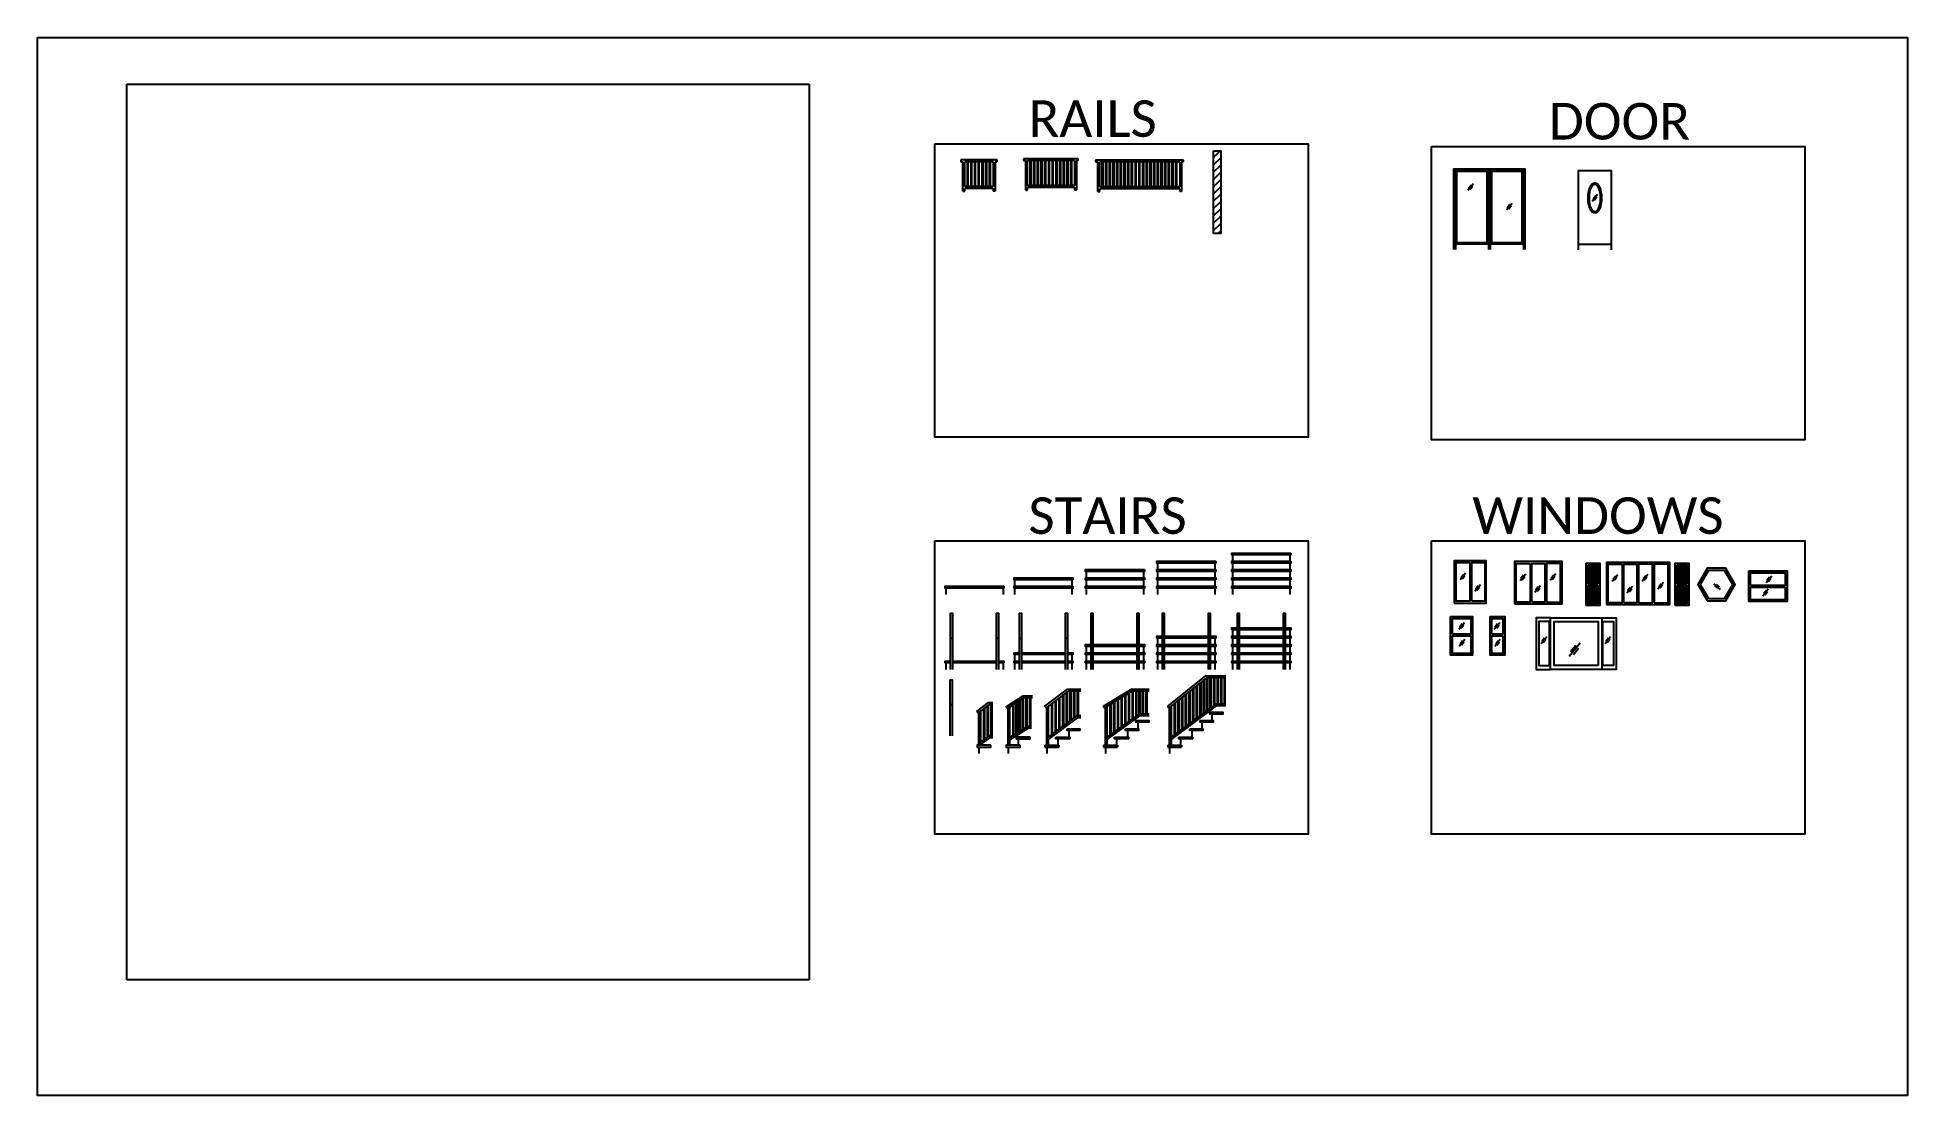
# Model space of a CAD drawing. Header units: feet. Extents: x 1034 to 3067, y 1467 to 2617.
import ezdxf

# ---------------------------------------------------------------- set-up
doc = ezdxf.new("R2010")
doc.units = ezdxf.units.FT
doc.header["$MEASUREMENT"] = 0
doc.styles.get("Standard").update_dxf_attribs({"font": 'calibri.ttf'})
picture_1 = doc.add_image_def('image1.jpg', size_in_pixel=(525, 400))
pattern_1 = [(180, (607726.2885, -410012.6708), (-2e-16, -1), [])]
pattern_2 = [(180, (607629.4871, -410012.6708), (-2e-16, -1), [])]

msp = doc.modelspace()

# ---------------------------------------------------------------- hatches: boundary and pattern name
h = msp.add_hatch()
h.set_pattern_fill('ANSI31', color=9, scale=45)
h.set_pattern_definition([(45, (2202.886, -10964.197), (-3.9774756, 3.9774756), [])])
h.paths.add_polyline_path([(2321, 2493.5), (2313, 2493.5), (2313, 2403.5), (2321, 2403.5)])
h = msp.add_hatch()
h.set_pattern_fill('ANSI31', color=9, scale=8, angle=135)
h.set_pattern_definition(pattern_2)
h.paths.add_polyline_path([(2719.8, 2043.2), (2719.8, 2023.2), (2730.8, 2023.2), (2730.8, 2043.2)])
h = msp.add_hatch()
h.set_pattern_fill('ANSI31', color=9, scale=8, angle=135)
h.set_pattern_definition(pattern_1)
h.paths.add_polyline_path([(2816.6, 2043.2), (2816.6, 2023.2), (2827.6, 2023.2), (2827.6, 2043.2)])
h = msp.add_hatch()
h.set_pattern_fill('ANSI31', color=9, scale=8, angle=135)
h.set_pattern_definition(pattern_2)
h.paths.add_polyline_path([(2730.8, 2001.2), (2719.8, 2001.2), (2719.8, 2021.2), (2730.8, 2021.2)])
h = msp.add_hatch()
h.set_pattern_fill('ANSI31', color=9, scale=8, angle=135)
h.set_pattern_definition(pattern_1)
h.paths.add_polyline_path([(2827.6, 2001.2), (2816.6, 2001.2), (2816.6, 2021.2), (2827.6, 2021.2)])

# ---------------------------------------------------------------- linework, layer by layer
at = {"color": 3}
for p, q in [((2040.4, 2483.7), (2038.1, 2483.7)), ((2038.1, 2483.7), (2038.1, 2481.7)), ((2038.1, 2481.7), (2040.4, 2481.7)), ((2077.5, 2483.7), (2040.4, 2483.7)), ((2040.4, 2449.7), (2040.4, 2481.7)), ((2073.5, 2481.7), (2042.4, 2481.7)), ((2073.5, 2481.7), (2073.5, 2454.6)), ((2075.5, 2481.7), (2075.5, 2449.7)), ((2077.5, 2481.7), (2075.5, 2481.7)), ((2077.5, 2481.7), (2077.5, 2483.7)), ((2108.8, 2484.9), (2106.4, 2484.9)), ((2106.4, 2484.9), (2106.4, 2482.9)), ((2106.4, 2482.9), (2108.8, 2482.9)), ((2165.9, 2484.9), (2108.8, 2484.9)), ((2108.8, 2450.9), (2108.8, 2482.9)), ((2161.9, 2482.9), (2110.8, 2482.9)), ((2161.9, 2482.9), (2161.9, 2455.8)), ((2163.9, 2482.9), (2163.9, 2450.9)), ((2165.9, 2482.9), (2163.9, 2482.9)), ((2165.9, 2482.9), (2165.9, 2484.9)), ((2187.1, 2483.4), (2184.7, 2483.4)), ((2184.7, 2483.4), (2184.7, 2481.4)), ((2184.7, 2481.4), (2187.1, 2481.4)), ((2280.1, 2483.4), (2187.1, 2483.4)), ((2187.1, 2449.4), (2187.1, 2481.4)), ((2276.1, 2481.4), (2189.1, 2481.4)), ((2276.1, 2481.4), (2276.1, 2454.2)), ((2278.1, 2481.4), (2278.1, 2449.4)), ((2280.1, 2481.4), (2278.1, 2481.4)), ((2280.1, 2481.4), (2280.1, 2483.4)), ((2040.4, 2449.7), (2042.4, 2449.7)), ((2073.5, 2454.6), (2042.4, 2454.6)), ((2042.4, 2449.7), (2042.4, 2452.6)), ((2073.5, 2452.6), (2042.4, 2452.6)), ((2073.5, 2452.6), (2073.5, 2449.7)), ((2075.5, 2449.7), (2073.5, 2449.7)), ((2108.8, 2450.9), (2110.8, 2450.9)), ((2161.9, 2455.8), (2110.8, 2455.8)), ((2110.8, 2450.9), (2110.8, 2453.8)), ((2161.9, 2453.8), (2110.8, 2453.8)), ((2161.9, 2453.8), (2161.9, 2450.9)), ((2163.9, 2450.9), (2161.9, 2450.9)), ((2187.1, 2449.4), (2189.1, 2449.4)), ((2276.1, 2454.2), (2189.1, 2454.2)), ((2189.1, 2449.4), (2189.1, 2452.2)), ((2276.1, 2452.2), (2189.1, 2452.2)), ((2276.1, 2452.2), (2276.1, 2449.4)), ((2278.1, 2449.4), (2276.1, 2449.4))]:
    msp.add_line(p, q, dxfattribs=at)
at = {"color": 4}
for p, q in [((2042.4, 2454.6), (2042.4, 2481.7)), ((2044.9, 2481.7), (2044.9, 2454.6)), ((2045.9, 2481.7), (2045.9, 2454.6)), ((2048.9, 2481.7), (2048.9, 2454.6)), ((2049.9, 2481.7), (2049.9, 2454.6)), ((2052.9, 2481.7), (2052.9, 2454.6)), ((2053.9, 2481.7), (2053.9, 2454.6)), ((2056.9, 2481.7), (2056.9, 2454.6)), ((2057.9, 2481.7), (2057.9, 2454.6)), ((2061, 2481.7), (2061, 2454.6)), ((2062, 2481.7), (2062, 2454.6)), ((2065, 2481.7), (2065, 2454.6)), ((2066, 2481.7), (2066, 2454.6)), ((2069, 2481.7), (2069, 2454.6)), ((2070, 2481.7), (2070, 2454.6)), ((2110.8, 2455.8), (2110.8, 2482.9)), ((2113.3, 2482.9), (2113.3, 2455.8)), ((2114.3, 2482.9), (2114.3, 2455.8)), ((2117.3, 2482.9), (2117.3, 2455.8)), ((2118.3, 2482.9), (2118.3, 2455.8)), ((2121.3, 2482.9), (2121.3, 2455.8)), ((2122.3, 2482.9), (2122.3, 2455.8)), ((2125.3, 2482.9), (2125.3, 2455.8)), ((2126.3, 2482.9), (2126.3, 2455.8)), ((2129.3, 2482.9), (2129.3, 2455.8)), ((2130.3, 2482.9), (2130.3, 2455.8)), ((2133.3, 2482.9), (2133.3, 2455.8)), ((2134.3, 2482.9), (2134.3, 2455.8)), ((2137.3, 2482.9), (2137.3, 2455.8)), ((2138.3, 2482.9), (2138.3, 2455.8)), ((2141.4, 2482.9), (2141.4, 2455.8)), ((2142.4, 2482.9), (2142.4, 2455.8)), ((2145.4, 2482.9), (2145.4, 2455.8)), ((2146.4, 2482.9), (2146.4, 2455.8)), ((2149.4, 2482.9), (2149.4, 2455.8)), ((2150.4, 2482.9), (2150.4, 2455.8)), ((2153.4, 2482.9), (2153.4, 2455.8)), ((2154.4, 2482.9), (2154.4, 2455.8)), ((2157.4, 2482.9), (2157.4, 2455.8)), ((2158.4, 2482.9), (2158.4, 2455.8)), ((2189.1, 2454.2), (2189.1, 2481.4)), ((2191.5, 2481.4), (2191.5, 2454.2)), ((2192.5, 2481.4), (2192.5, 2454.2)), ((2195.5, 2481.4), (2195.5, 2454.2)), ((2196.5, 2481.4), (2196.5, 2454.2)), ((2199.5, 2481.4), (2199.5, 2454.2)), ((2200.5, 2481.4), (2200.5, 2454.2)), ((2203.5, 2481.4), (2203.5, 2454.2)), ((2204.5, 2481.4), (2204.5, 2454.2)), ((2207.5, 2481.4), (2207.5, 2454.2)), ((2208.5, 2481.4), (2208.5, 2454.2)), ((2211.5, 2481.4), (2211.5, 2454.2)), ((2212.5, 2481.4), (2212.5, 2454.2)), ((2215.5, 2481.4), (2215.5, 2454.2)), ((2216.5, 2481.4), (2216.5, 2454.2)), ((2219.5, 2481.4), (2219.5, 2454.2)), ((2220.5, 2481.4), (2220.5, 2454.2)), ((2223.5, 2481.4), (2223.5, 2454.2)), ((2224.5, 2481.4), (2224.5, 2454.2)), ((2227.5, 2481.4), (2227.5, 2454.2)), ((2228.5, 2481.4), (2228.5, 2454.2)), ((2231.5, 2481.4), (2231.5, 2454.2)), ((2232.5, 2481.4), (2232.5, 2454.2)), ((2235.6, 2481.4), (2235.6, 2454.2)), ((2236.6, 2481.4), (2236.6, 2454.2)), ((2239.6, 2481.4), (2239.6, 2454.2)), ((2240.6, 2481.4), (2240.6, 2454.2)), ((2243.6, 2481.4), (2243.6, 2454.2)), ((2244.6, 2481.4), (2244.6, 2454.2)), ((2247.6, 2481.4), (2247.6, 2454.2)), ((2248.6, 2481.4), (2248.6, 2454.2)), ((2251.6, 2481.4), (2251.6, 2454.2)), ((2252.6, 2481.4), (2252.6, 2454.2)), ((2255.6, 2481.4), (2255.6, 2454.2)), ((2256.6, 2481.4), (2256.6, 2454.2)), ((2259.6, 2481.4), (2259.6, 2454.2)), ((2260.6, 2481.4), (2260.6, 2454.2)), ((2263.6, 2481.4), (2263.6, 2454.2)), ((2264.6, 2481.4), (2264.6, 2454.2)), ((2267.6, 2481.4), (2267.6, 2454.2)), ((2268.6, 2481.4), (2268.6, 2454.2)), ((2271.6, 2481.4), (2271.6, 2454.2)), ((2272.6, 2481.4), (2272.6, 2454.2)), ((2313, 2403.5), (2313, 2493.5)), ((2313, 2493.5), (2321, 2493.5)), ((2321, 2403.5), (2321, 2493.5)), ((2321, 2403.5), (2313, 2403.5)), ((2575.7, 2392.4), (2575.7, 2386.4)), ((2611.7, 2392.4), (2611.7, 2386.4)), ((2613.7, 2392.4), (2613.7, 2386.4)), ((2649.7, 2392.4), (2649.7, 2386.4)), ((2709.3, 2391.9), (2745.3, 2391.9)), ((2294.1, 1912), (2294.1, 1876.6)), ((2295.1, 1912.8), (2295.1, 1877.3)), ((2298.1, 1915.1), (2298.1, 1879.6)), ((2299.1, 1915.9), (2299.1, 1880.3)), ((2301.6, 1917.9), (2301.6, 1882.2)), ((2302.6, 1918.7), (2302.6, 1882.9)), ((2305.2, 1920.8), (2305.2, 1884.9)), ((2306.2, 1920.8), (2306.2, 1885.7)), ((2309, 1920.8), (2309, 1887.8)), ((2310, 1920.8), (2310, 1888.5)), ((2312.8, 1920.8), (2312.8, 1890.6)), ((2313.8, 1920.8), (2313.8, 1891.4)), ((2316.7, 1920.8), (2316.7, 1892.2)), ((2317.7, 1920.8), (2317.7, 1892.2)), ((2320.5, 1920.8), (2320.5, 1892.2)), ((2321.5, 1920.8), (2321.5, 1892.2)), ((2324.3, 1920.8), (2324.3, 1892.2)), ((2325.3, 1920.8), (2325.3, 1892.2)), ((2067.8, 1890.8), (2067.8, 1856.9)), ((2070.8, 1891.7), (2070.8, 1857.6)), ((2071.8, 1891.7), (2071.8, 1857.6)), ((2094.6, 1891.2), (2094.6, 1857.6)), ((2095.6, 1891.9), (2095.6, 1858.2)), ((2097.9, 1893.4), (2097.9, 1859.7)), ((2098.9, 1894), (2098.9, 1860.4)), ((2101.4, 1895.6), (2101.4, 1862)), ((2102.4, 1896.3), (2102.4, 1862.6)), ((2105, 1898), (2105, 1864.4)), ((2106, 1898.7), (2106, 1865)), ((2108.8, 1899), (2108.8, 1866.5)), ((2109.8, 1899), (2109.8, 1867.2)), ((2112.8, 1899), (2112.8, 1867.8)), ((2113.8, 1899), (2113.8, 1867.8)), ((2136.6, 1892.6), (2136.6, 1858.7)), ((2137.6, 1893.3), (2137.6, 1859.4)), ((2140.6, 1895.6), (2140.6, 1861.7)), ((2141.6, 1896.3), (2141.6, 1862.4)), ((2144.6, 1898.6), (2144.6, 1864.7)), ((2145.6, 1899.3), (2145.6, 1865.4)), ((2148.6, 1901.6), (2148.6, 1867.7)), ((2149.6, 1902.3), (2149.6, 1868.4)), ((2152.6, 1904.6), (2152.6, 1870.7)), ((2153.6, 1905.3), (2153.6, 1871.4)), ((2156.6, 1906.3), (2156.6, 1873.7)), ((2157.6, 1906.3), (2157.6, 1874.4)), ((2160.6, 1906.3), (2160.6, 1876.7)), ((2161.6, 1906.3), (2161.6, 1877.4)), ((2164.6, 1906.3), (2164.6, 1879.2)), ((2165.6, 1906.3), (2165.6, 1879.2)), ((2200.3, 1891.7), (2200.3, 1858.6)), ((2201.3, 1892.3), (2201.3, 1859.3)), ((2204.3, 1894.2), (2204.3, 1861.7)), ((2205.3, 1894.8), (2205.3, 1862.4)), ((2208.3, 1896.6), (2208.3, 1864.7)), ((2209.3, 1897.2), (2209.3, 1865.4)), ((2212.3, 1899), (2212.3, 1867.2)), ((2213.3, 1899.6), (2213.3, 1868)), ((2216.3, 1901.4), (2216.3, 1870.1)), ((2217.3, 1902.1), (2217.3, 1870.9)), ((2220.3, 1903.9), (2220.3, 1873)), ((2221.3, 1904.5), (2221.3, 1873.7)), ((2224.3, 1906.3), (2224.3, 1875.9)), ((2225.3, 1906.3), (2225.3, 1876.6)), ((2228.3, 1906.3), (2228.3, 1878.8)), ((2229.3, 1906.3), (2229.3, 1879.5)), ((2231.8, 1906.3), (2231.8, 1881.2)), ((2232.8, 1906.3), (2232.8, 1881.2)), ((2235.4, 1906.3), (2235.4, 1881.2)), ((2236.4, 1906.3), (2236.4, 1881.2)), ((2239.2, 1906.3), (2239.2, 1881.2)), ((2240.2, 1906.3), (2240.2, 1881.2)), ((2270.1, 1892.8), (2270.1, 1858.6)), ((2271.1, 1893.6), (2271.1, 1859.3)), ((2274.1, 1896), (2274.1, 1861.7)), ((2275.1, 1896.8), (2275.1, 1862.4)), ((2278.1, 1899.2), (2278.1, 1864.7)), ((2279.1, 1900), (2279.1, 1865.4)), ((2282.1, 1902.4), (2282.1, 1867.6)), ((2283.1, 1903.2), (2283.1, 1868.4)), ((2286.1, 1905.6), (2286.1, 1870.6)), ((2287.1, 1906.4), (2287.1, 1871.4)), ((2290.1, 1908.8), (2290.1, 1873.6)), ((2291.1, 1909.6), (2291.1, 1874.3)), ((2062.8, 1887), (2062.8, 1853.2)), ((2063.8, 1887.8), (2063.8, 1853.9)), ((2066.8, 1890), (2066.8, 1856.2))]:
    msp.add_line(p, q, dxfattribs=at)
at = {"color": 9}
for p, q in [((2595.4, 2457.6), (2589.3, 2450.3)), ((2593, 2456.3), (2590.1, 2452.8)), ((2594.5, 2454.7), (2591.7, 2451.2)), ((2730.3, 2445.9), (2724.3, 2438.6)), ((2727.9, 2444.6), (2725.1, 2441.2)), ((2729.5, 2443), (2726.6, 2439.6)), ((2637.3, 2436.3), (2631.2, 2429)), ((2634.9, 2435), (2632, 2431.6)), ((2636.4, 2433.4), (2633.6, 2430)), ((2586.9, 2034.4), (2580.8, 2027.1)), ((2584.5, 2033.1), (2581.6, 2029.7)), ((2652.2, 2033.4), (2646.1, 2026)), ((2684.8, 2033.6), (2678.7, 2026.3)), ((2784.8, 2032.9), (2778.8, 2025.5)), ((2586, 2031.5), (2583.2, 2028)), ((2603, 2021.8), (2596.9, 2014.5)), ((2600.6, 2020.5), (2597.7, 2017.1)), ((2602.1, 2018.9), (2599.2, 2015.5)), ((2649.7, 2032.1), (2646.9, 2028.6)), ((2651.3, 2030.5), (2648.4, 2027)), ((2668.2, 2020.8), (2662.1, 2013.5)), ((2665.8, 2019.5), (2663, 2016.1)), ((2667.4, 2017.9), (2664.5, 2014.5)), ((2682.4, 2032.3), (2679.6, 2028.9)), ((2683.9, 2030.7), (2681.1, 2027.3)), ((2752.2, 2032.6), (2746.1, 2025.3)), ((2749.8, 2031.3), (2746.9, 2027.9)), ((2751.3, 2029.7), (2748.5, 2026.3)), ((2768.2, 2020), (2762.2, 2012.7)), ((2765.8, 2018.7), (2763, 2015.3)), ((2767.4, 2017.1), (2764.5, 2013.7)), ((2782.4, 2031.6), (2779.6, 2028.1)), ((2784, 2030), (2781.1, 2026.5)), ((2801.8, 2024.3), (2795.8, 2017)), ((2799.4, 2023), (2796.6, 2019.6)), ((2801, 2021.4), (2798.1, 2018)), ((2864.1, 2016.8), (2856.8, 2022.9)), ((2861.2, 2017.7), (2857.8, 2020.5)), ((2862.8, 2019.2), (2859.4, 2022)), ((2915.9, 2016.9), (2909.8, 2009.6)), ((2913.5, 2015.6), (2910.7, 2012.2)), ((2915, 2014), (2912.2, 2010.6)), ((2919.6, 2031.3), (2913.5, 2024)), ((2917.2, 2030), (2914.4, 2026.6)), ((2918.7, 2028.4), (2915.9, 2024.9)), ((2585.5, 1980.6), (2579.4, 1973.3)), ((2583.1, 1979.3), (2580.2, 1975.9)), ((2584.6, 1977.7), (2581.8, 1974.3)), ((2624, 1980.6), (2617.9, 1973.3)), ((2621.6, 1979.3), (2618.8, 1975.9)), ((2623.2, 1977.7), (2620.3, 1974.3)), ((2586, 1962.2), (2579.9, 1954.9)), ((2583.6, 1960.9), (2580.8, 1957.5)), ((2585.1, 1959.3), (2582.3, 1955.9)), ((2624.6, 1962.2), (2618.5, 1954.9)), ((2622.1, 1960.9), (2619.3, 1957.5)), ((2623.7, 1959.3), (2620.8, 1955.9)), ((2675.1, 1965.1), (2669, 1957.7)), ((2672.6, 1963.8), (2669.8, 1960.3)), ((2674.2, 1962.2), (2671.3, 1958.7)), ((2711.5, 1958.4), (2699.3, 1943.8)), ((2706.7, 1955.8), (2701, 1949)), ((2709.7, 1952.6), (2704, 1945.8)), ((2744.5, 1965.1), (2738.4, 1957.7)), ((2742.1, 1963.8), (2739.2, 1960.3)), ((2743.6, 1962.2), (2740.7, 1958.7))]:
    msp.add_line(p, q, dxfattribs=at)
at = {"color": 1}
for p, q in [((2333.8, 2047.3), (2333.8, 2054.3)), ((2395.8, 2054.3), (2395.8, 2047.3)), ((2174.7, 2029.3), (2174.7, 2036.3)), ((2236.7, 2036.3), (2236.7, 2029.3)), ((2252.3, 2038.3), (2252.3, 2045.3)), ((2252.3, 2029.3), (2252.3, 2036.3)), ((2314.3, 2045.3), (2314.3, 2038.3)), ((2314.3, 2036.3), (2314.3, 2029.3)), ((2333.8, 2038.3), (2333.8, 2045.3)), ((2333.8, 2029.3), (2333.8, 2036.3)), ((2395.8, 2045.3), (2395.8, 2038.3)), ((2395.8, 2036.3), (2395.8, 2029.3)), ((2022.1, 2011.3), (2022.1, 2018.3)), ((2084.1, 2018.3), (2084.1, 2011.3)), ((2097, 2020.3), (2097, 2027.3)), ((2097, 2011.3), (2097, 2018.3)), ((2159, 2027.3), (2159, 2020.3)), ((2159, 2018.3), (2159, 2011.3)), ((2174.7, 2020.3), (2174.7, 2027.3)), ((2174.7, 2011.3), (2174.7, 2018.3)), ((2236.7, 2027.3), (2236.7, 2020.3)), ((2236.7, 2018.3), (2236.7, 2011.3)), ((2252.3, 2020.3), (2252.3, 2027.3)), ((2252.3, 2011.3), (2252.3, 2018.3)), ((2314.3, 2027.3), (2314.3, 2020.3)), ((2314.3, 2018.3), (2314.3, 2011.3)), ((2333.8, 2020.3), (2333.8, 2027.3)), ((2333.8, 2011.3), (2333.8, 2018.3)), ((2395.8, 2027.3), (2395.8, 2020.3)), ((2395.8, 2018.3), (2395.8, 2011.3)), ((2333.8, 1965.9), (2333.8, 1972.9)), ((2395.8, 1972.9), (2395.8, 1965.9)), ((2027.1, 1963.9), (2029.1, 1963.9)), ((2077.1, 1963.9), (2079.1, 1963.9)), ((2102, 1963.9), (2104, 1963.9)), ((2152, 1963.9), (2154, 1963.9)), ((2174.7, 1947.9), (2174.7, 1954.9)), ((2179.7, 1963.9), (2181.7, 1963.9)), ((2229.7, 1963.9), (2231.7, 1963.9)), ((2236.7, 1954.9), (2236.7, 1947.9)), ((2252.3, 1956.9), (2252.3, 1963.9)), ((2252.3, 1947.9), (2252.3, 1954.9)), ((2257.3, 1963.9), (2259.3, 1963.9)), ((2307.3, 1963.9), (2309.3, 1963.9)), ((2314.3, 1963.9), (2314.3, 1956.9)), ((2314.3, 1954.9), (2314.3, 1947.9)), ((2333.8, 1956.9), (2333.8, 1963.9)), ((2333.8, 1947.9), (2333.8, 1954.9)), ((2338.8, 1963.9), (2340.8, 1963.9)), ((2388.8, 1963.9), (2390.8, 1963.9)), ((2395.8, 1963.9), (2395.8, 1956.9)), ((2395.8, 1954.9), (2395.8, 1947.9)), ((2022.1, 1929.9), (2022.1, 1936.9)), ((2084.1, 1936.9), (2084.1, 1929.9)), ((2097, 1938.9), (2097, 1945.9)), ((2097, 1929.9), (2097, 1936.9)), ((2159, 1945.9), (2159, 1938.9)), ((2159, 1936.9), (2159, 1929.9)), ((2174.7, 1938.9), (2174.7, 1945.9)), ((2174.7, 1929.9), (2174.7, 1936.9)), ((2236.7, 1945.9), (2236.7, 1938.9)), ((2236.7, 1936.9), (2236.7, 1929.9)), ((2252.3, 1938.9), (2252.3, 1945.9)), ((2252.3, 1929.9), (2252.3, 1936.9)), ((2314.3, 1945.9), (2314.3, 1938.9)), ((2314.3, 1936.9), (2314.3, 1929.9)), ((2333.8, 1938.9), (2333.8, 1945.9)), ((2333.8, 1929.9), (2333.8, 1936.9)), ((2395.8, 1945.9), (2395.8, 1938.9)), ((2395.8, 1936.9), (2395.8, 1929.9)), ((2026.6, 1891.5), (2028.6, 1891.5)), ((2057.8, 1847.3), (2057.8, 1883.3)), ((2059.8, 1847.3), (2059.8, 1884.8)), ((2089.6, 1847.3), (2089.6, 1888)), ((2091.6, 1847.3), (2091.6, 1889.3)), ((2131.6, 1847.3), (2131.6, 1888.8)), ((2133.6, 1847.3), (2133.6, 1890.3)), ((2195.3, 1847.3), (2195.3, 1888.7)), ((2197.3, 1847.3), (2197.3, 1889.9)), ((2230.4, 1872.3), (2230.4, 1865.3)), ((2265.1, 1847.3), (2265.1, 1888.7)), ((2267.1, 1847.3), (2267.1, 1889.9)), ((2300.3, 1872.3), (2300.3, 1865.3)), ((2310.9, 1881.3), (2310.9, 1874.3)), ((2100.4, 1854.3), (2100.4, 1847.3)), ((2143.6, 1854.3), (2143.6, 1847.3)), ((2155.6, 1863.3), (2155.6, 1856.3)), ((2207.3, 1854.3), (2207.3, 1847.3)), ((2219.3, 1863.3), (2219.3, 1856.3)), ((2277.1, 1854.3), (2277.1, 1847.3)), ((2289.1, 1863.3), (2289.1, 1856.3)), ((2057.8, 1845.3), (2057.8, 1838.3)), ((2089.6, 1845.3), (2089.6, 1838.3)), ((2129.6, 1847.3), (2129.6, 1845.3)), ((2129.6, 1847.3), (2144.6, 1847.3)), ((2129.6, 1845.3), (2144.6, 1845.3)), ((2131.6, 1845.3), (2131.6, 1838.3)), ((2144.6, 1847.3), (2144.6, 1845.3)), ((2193.3, 1847.3), (2193.3, 1845.3)), ((2193.3, 1847.3), (2208.3, 1847.3)), ((2193.3, 1845.3), (2208.3, 1845.3)), ((2195.3, 1845.3), (2195.3, 1838.3)), ((2208.3, 1847.3), (2208.3, 1845.3)), ((2263.1, 1847.3), (2263.1, 1845.3)), ((2263.1, 1847.3), (2278.1, 1847.3)), ((2263.1, 1845.3), (2278.1, 1845.3)), ((2265.1, 1845.3), (2265.1, 1838.3)), ((2278.1, 1847.3), (2278.1, 1845.3))]:
    msp.add_line(p, q, dxfattribs=at)
at = {"color": 3}
for points in [[(1034.4, 2616.8), (3067.3, 2616.8), (3067.3, 1466.6), (1034.4, 1466.6)], [(2010.1, 2501), (2415.9, 2501), (2415.9, 2182.4), (2010.1, 2182.4)], [(2549.9, 2498.2), (2955.7, 2498.2), (2955.7, 2179.5), (2549.9, 2179.5)], [(2010.1, 2069.5), (2415.9, 2069.5), (2415.9, 1750.8), (2010.1, 1750.8)], [(2549.9, 2069.5), (2955.7, 2069.5), (2955.7, 1750.8), (2549.9, 1750.8)]]:
    msp.add_lwpolyline(points, close=True, dxfattribs=at)
at = {"color": 4}
for points in [[(2574.1, 2386.4), (2574.1, 2473.8), (2651.2, 2473.8), (2651.2, 2386.4)], [(2745.3, 2385.9), (2745.3, 2471.9), (2709.3, 2471.9), (2709.3, 2385.9)]]:
    msp.add_lwpolyline(points, dxfattribs=at)
at = {"color": 4, "flags": 128}
msp.add_lwpolyline([(2611.7, 2392.4), (2611.7, 2472.4), (2575.7, 2472.4), (2575.7, 2392.4)], close=True, dxfattribs=at)
at = {"color": 1}
for points in [[(2610.3, 2393.8), (2610.3, 2471.1), (2577.1, 2471.1), (2577.1, 2393.8)], [(2648.3, 2393.8), (2648.3, 2471.1), (2615.1, 2471.1), (2615.1, 2393.8)], [(2396.8, 2056.3), (2396.8, 2054.3), (2332.8, 2054.3), (2332.8, 2056.3)], [(2237.7, 2038.3), (2237.7, 2036.3), (2173.7, 2036.3), (2173.7, 2038.3)], [(2315.3, 2047.3), (2315.3, 2045.3), (2251.3, 2045.3), (2251.3, 2047.3)], [(2315.3, 2038.3), (2315.3, 2036.3), (2251.3, 2036.3), (2251.3, 2038.3)], [(2396.8, 2047.3), (2396.8, 2045.3), (2332.8, 2045.3), (2332.8, 2047.3)], [(2396.8, 2038.3), (2396.8, 2036.3), (2332.8, 2036.3), (2332.8, 2038.3)], [(2591.6, 2046), (2591.6, 2004), (2576.6, 2004), (2576.6, 2046)], [(2593.6, 2004), (2593.6, 2046), (2607.6, 2046), (2607.6, 2004)], [(2656.9, 2045), (2656.9, 2003), (2641.9, 2003), (2641.9, 2045)], [(2658.9, 2003), (2658.9, 2045), (2672.9, 2045), (2672.9, 2003)], [(2674.9, 2003), (2689.9, 2003), (2689.9, 2045), (2674.9, 2045)], [(2717.8, 1999.2), (2717.8, 2045.2), (2732.8, 2045.2), (2732.8, 1999.2)], [(2719.8, 2043.2), (2719.8, 2023.2), (2730.8, 2023.2), (2730.8, 2043.2)], [(2756.9, 2044.2), (2756.9, 2002.2), (2741.9, 2002.2), (2741.9, 2044.2)], [(2758.9, 2002.2), (2758.9, 2044.2), (2772.9, 2044.2), (2772.9, 2002.2)], [(2774.9, 2002.2), (2789.9, 2002.2), (2789.9, 2044.2), (2774.9, 2044.2)], [(2791.9, 2002.2), (2806.9, 2002.2), (2806.9, 2044.2), (2791.9, 2044.2)], [(2814.6, 1999.2), (2814.6, 2045.2), (2829.6, 2045.2), (2829.6, 1999.2)], [(2816.6, 2043.2), (2816.6, 2023.2), (2827.6, 2023.2), (2827.6, 2043.2)], [(2085.1, 2020.3), (2085.1, 2018.3), (2021.1, 2018.3), (2021.1, 2020.3)], [(2160, 2027.3), (2096, 2027.3), (2096, 2029.3), (2160, 2029.3)], [(2160, 2020.3), (2160, 2018.3), (2096, 2018.3), (2096, 2020.3)], [(2237.7, 2027.3), (2173.7, 2027.3), (2173.7, 2029.3), (2237.7, 2029.3)], [(2237.7, 2020.3), (2237.7, 2018.3), (2173.7, 2018.3), (2173.7, 2020.3)], [(2315.3, 2027.3), (2251.3, 2027.3), (2251.3, 2029.3), (2315.3, 2029.3)], [(2315.3, 2020.3), (2315.3, 2018.3), (2251.3, 2018.3), (2251.3, 2020.3)], [(2396.8, 2027.3), (2332.8, 2027.3), (2332.8, 2029.3), (2396.8, 2029.3)], [(2396.8, 2020.3), (2396.8, 2018.3), (2332.8, 2018.3), (2332.8, 2020.3)], [(2730.8, 2001.2), (2719.8, 2001.2), (2719.8, 2021.2), (2730.8, 2021.2)], [(2827.6, 2001.2), (2816.6, 2001.2), (2816.6, 2021.2), (2827.6, 2021.2)], [(2679, 1985.9), (2735, 1985.9), (2735, 1929.9), (2679, 1929.9)], [(2731, 1933.9), (2683, 1933.9), (2683, 1981.9), (2731, 1981.9)], [(2228.4, 1874.3), (2242.4, 1874.3), (2242.4, 1872.3), (2228.4, 1872.3)], [(2298.3, 1874.3), (2312.3, 1874.3), (2312.3, 1872.3), (2298.3, 1872.3)], [(2308.9, 1883.3), (2322.9, 1883.3), (2322.9, 1881.3), (2308.9, 1881.3)], [(2113.4, 1856.3), (2098.4, 1856.3), (2098.4, 1854.3), (2113.4, 1854.3)], [(2141.6, 1856.3), (2156.6, 1856.3), (2156.6, 1854.3), (2141.6, 1854.3)], [(2153.6, 1865.3), (2167.6, 1865.3), (2167.6, 1863.3), (2153.6, 1863.3)], [(2205.3, 1856.3), (2220.3, 1856.3), (2220.3, 1854.3), (2205.3, 1854.3)], [(2217.3, 1865.3), (2231.3, 1865.3), (2231.3, 1863.3), (2217.3, 1863.3)], [(2275.1, 1856.3), (2290.1, 1856.3), (2290.1, 1854.3), (2275.1, 1854.3)], [(2287.1, 1865.3), (2301.1, 1865.3), (2301.1, 1863.3), (2287.1, 1863.3)], [(2070.8, 1847.3), (2055.8, 1847.3), (2055.8, 1845.3), (2070.8, 1845.3)], [(2102.6, 1847.3), (2087.6, 1847.3), (2087.6, 1845.3), (2102.6, 1845.3)]]:
    msp.add_lwpolyline(points, close=True, dxfattribs=at)
at = {"color": 4}
msp.add_lwpolyline([(2649.7, 2392.4), (2649.7, 2472.4), (2613.7, 2472.4), (2613.7, 2392.4)], close=True, dxfattribs=at)
at = {"color": 1}
for points in [[(2574.6, 2002), (2609.3, 2002), (2609.3, 2048), (2574.6, 2048), (2574.6, 2002)], [(2639.9, 2001), (2691.9, 2001), (2691.9, 2047), (2639.9, 2047), (2639.9, 2001)], [(2739.9, 2000.2), (2808.7, 2000.2), (2808.7, 2046.2), (2739.9, 2046.2), (2739.9, 2000.2)], [(2027.1, 1929.9), (2027.1, 1990.9), (2029.1, 1990.9), (2029.1, 1929.9)], [(2077.1, 1929.9), (2077.1, 1990.9), (2079.1, 1990.9), (2079.1, 1929.9)], [(2102, 1929.9), (2102, 1990.9), (2104, 1990.9), (2104, 1929.9)], [(2152, 1929.9), (2152, 1990.9), (2154, 1990.9), (2154, 1929.9)], [(2179.7, 1929.9), (2179.7, 1990.9), (2181.7, 1990.9), (2181.7, 1929.9)], [(2229.7, 1929.9), (2229.7, 1990.9), (2231.7, 1990.9), (2231.7, 1929.9)], [(2257.3, 1929.9), (2257.3, 1990.9), (2259.3, 1990.9), (2259.3, 1929.9)], [(2307.3, 1929.9), (2307.3, 1990.9), (2309.3, 1990.9), (2309.3, 1929.9)], [(2338.8, 1972.9), (2332.8, 1972.9), (2332.8, 1974.9), (2338.8, 1974.9)], [(2338.8, 1929.9), (2338.8, 1990.9), (2340.8, 1990.9), (2340.8, 1929.9)], [(2340.8, 1974.9), (2388.8, 1974.9)], [(2388.8, 1972.9), (2340.8, 1972.9)], [(2388.8, 1929.9), (2388.8, 1990.9), (2390.8, 1990.9), (2390.8, 1929.9)], [(2390.8, 1974.9), (2396.8, 1974.9), (2396.8, 1972.9), (2390.8, 1972.9)], [(2179.7, 1954.9), (2173.7, 1954.9), (2173.7, 1956.9), (2179.7, 1956.9)], [(2181.7, 1956.9), (2229.7, 1956.9)], [(2229.7, 1954.9), (2181.7, 1954.9)], [(2231.7, 1956.9), (2237.7, 1956.9), (2237.7, 1954.9), (2231.7, 1954.9)], [(2309.3, 1965.9), (2315.3, 1965.9), (2315.3, 1963.9), (2251.3, 1963.9), (2251.3, 1965.9), (2257.3, 1965.9)], [(2257.3, 1954.9), (2251.3, 1954.9), (2251.3, 1956.9), (2257.3, 1956.9)], [(2259.3, 1965.9), (2307.3, 1965.9)], [(2259.3, 1956.9), (2307.3, 1956.9)], [(2307.3, 1954.9), (2259.3, 1954.9)], [(2309.3, 1956.9), (2315.3, 1956.9), (2315.3, 1954.9), (2309.3, 1954.9)], [(2390.8, 1965.9), (2396.8, 1965.9), (2396.8, 1963.9), (2332.8, 1963.9), (2332.8, 1965.9), (2338.8, 1965.9)], [(2338.8, 1954.9), (2332.8, 1954.9), (2332.8, 1956.9), (2338.8, 1956.9)], [(2340.8, 1965.9), (2388.8, 1965.9)], [(2340.8, 1956.9), (2388.8, 1956.9)], [(2388.8, 1954.9), (2340.8, 1954.9)], [(2390.8, 1956.9), (2396.8, 1956.9), (2396.8, 1954.9), (2390.8, 1954.9)], [(2027.1, 1936.9), (2021.1, 1936.9), (2021.1, 1938.9), (2027.1, 1938.9)], [(2029.1, 1938.9), (2077.1, 1938.9)], [(2077.1, 1936.9), (2029.1, 1936.9)], [(2079.1, 1938.9), (2085.1, 1938.9), (2085.1, 1936.9), (2079.1, 1936.9)], [(2102, 1945.9), (2096, 1945.9), (2096, 1947.9), (2102, 1947.9)], [(2102, 1936.9), (2096, 1936.9), (2096, 1938.9), (2102, 1938.9)], [(2104, 1947.9), (2152, 1947.9)], [(2152, 1945.9), (2104, 1945.9)], [(2104, 1938.9), (2152, 1938.9)], [(2152, 1936.9), (2104, 1936.9)], [(2154, 1947.9), (2160, 1947.9), (2160, 1945.9), (2154, 1945.9)], [(2154, 1938.9), (2160, 1938.9), (2160, 1936.9), (2154, 1936.9)], [(2179.7, 1945.9), (2173.7, 1945.9), (2173.7, 1947.9), (2179.7, 1947.9)], [(2179.7, 1936.9), (2173.7, 1936.9), (2173.7, 1938.9), (2179.7, 1938.9)], [(2181.7, 1947.9), (2229.7, 1947.9)], [(2229.7, 1945.9), (2181.7, 1945.9)], [(2181.7, 1938.9), (2229.7, 1938.9)], [(2229.7, 1936.9), (2181.7, 1936.9)], [(2231.7, 1947.9), (2237.7, 1947.9), (2237.7, 1945.9), (2231.7, 1945.9)], [(2231.7, 1938.9), (2237.7, 1938.9), (2237.7, 1936.9), (2231.7, 1936.9)], [(2257.3, 1945.9), (2251.3, 1945.9), (2251.3, 1947.9), (2257.3, 1947.9)], [(2257.3, 1936.9), (2251.3, 1936.9), (2251.3, 1938.9), (2257.3, 1938.9)], [(2259.3, 1947.9), (2307.3, 1947.9)], [(2307.3, 1945.9), (2259.3, 1945.9)], [(2259.3, 1938.9), (2307.3, 1938.9)], [(2307.3, 1936.9), (2259.3, 1936.9)], [(2309.3, 1947.9), (2315.3, 1947.9), (2315.3, 1945.9), (2309.3, 1945.9)], [(2309.3, 1938.9), (2315.3, 1938.9), (2315.3, 1936.9), (2309.3, 1936.9)], [(2338.8, 1945.9), (2332.8, 1945.9), (2332.8, 1947.9), (2338.8, 1947.9)], [(2338.8, 1936.9), (2332.8, 1936.9), (2332.8, 1938.9), (2338.8, 1938.9)], [(2340.8, 1947.9), (2388.8, 1947.9)], [(2388.8, 1945.9), (2340.8, 1945.9)], [(2340.8, 1938.9), (2388.8, 1938.9)], [(2388.8, 1936.9), (2340.8, 1936.9)], [(2390.8, 1947.9), (2396.8, 1947.9), (2396.8, 1945.9), (2390.8, 1945.9)], [(2390.8, 1938.9), (2396.8, 1938.9), (2396.8, 1936.9), (2390.8, 1936.9)], [(2026.6, 1857.5), (2026.6, 1918.5), (2028.6, 1918.5), (2028.6, 1857.5)], [(2326.2, 1920.8), (2305.2, 1920.8), (2264.3, 1888.2), (2263.1, 1889.8), (2304.6, 1922.8), (2326.2, 1922.8)], [(2073.1, 1891.7), (2069.1, 1891.7), (2057, 1882.7), (2055.8, 1884.3), (2068.4, 1893.7), (2073.1, 1893.7)], [(2116.1, 1899), (2106.6, 1899), (2088.8, 1887.5), (2087.6, 1889.1), (2105.9, 1901), (2116.1, 1901)], [(2168.6, 1906.3), (2154.9, 1906.3), (2130.8, 1888.2), (2129.6, 1889.8), (2154.2, 1908.3), (2168.6, 1908.3)], [(2242.8, 1906.3), (2224.3, 1906.3), (2194.5, 1888.2), (2193.3, 1889.8), (2223.6, 1908.3), (2242.8, 1908.3)], [(2326.2, 1892.2), (2314.9, 1892.2), (2267.1, 1856.4)], [(2168.6, 1879.2), (2163.9, 1879.2), (2133.6, 1856.4)], [(2168.6, 1877.2), (2164.6, 1877.2), (2133.6, 1853.9)], [(2242.8, 1881.2), (2231.6, 1881.2), (2197.3, 1856.4)], [(2242.8, 1879.2), (2232.3, 1879.2), (2197.3, 1853.9)], [(2326.2, 1890.2), (2315.6, 1890.2), (2267.1, 1853.9)], [(2073.1, 1857.6), (2068.7, 1857.6), (2059.8, 1850.9)], [(2073.1, 1855.6), (2069.4, 1855.6), (2059.8, 1848.4)], [(2115, 1867.8), (2110.7, 1867.8), (2091.6, 1855.7)], [(2115, 1865.8), (2111.3, 1865.8), (2091.6, 1853.2)]]:
    msp.add_lwpolyline(points, dxfattribs=at)
at = {"color": 1, "flags": 128}
for points in [[(2849.4, 2004.5), (2869.8, 2004.5), (2880, 2022.2), (2869.8, 2039.9), (2849.4, 2039.9), (2839.2, 2022.2)], [(2850.8, 2007), (2868.4, 2007), (2877.2, 2022.2), (2868.4, 2037.4), (2850.8, 2037.4), (2842, 2022.2)], [(2894.7, 2036.8), (2936.3, 2036.8), (2936.3, 2003.6), (2894.7, 2003.6)], [(2896.7, 2021.1), (2896.7, 2034.8), (2934.3, 2034.8), (2934.3, 2021.1)], [(2934.3, 2019.1), (2934.3, 2005.6), (2896.7, 2005.6), (2896.7, 2019.1)], [(2570.5, 1987.2), (2594.5, 1987.2), (2594.5, 1945.2), (2570.5, 1945.2)], [(2572.5, 1968.2), (2572.5, 1985.2), (2592.5, 1985.2), (2592.5, 1968.2)], [(2613.4, 1987.2), (2629.5, 1987.2), (2629.5, 1945.2), (2613.4, 1945.2)], [(2615.4, 1968.2), (2615.4, 1985.2), (2627.5, 1985.2), (2627.5, 1968.2)], [(2678, 1981.9), (2666.4, 1981.9), (2666.4, 1933.9), (2678, 1933.9)], [(2736, 1981.9), (2747.6, 1981.9), (2747.6, 1933.9), (2736, 1933.9)], [(2592.5, 1966.2), (2592.5, 1947.2), (2572.5, 1947.2), (2572.5, 1966.2)], [(2627.5, 1966.2), (2627.5, 1947.2), (2615.4, 1947.2), (2615.4, 1966.2)]]:
    msp.add_lwpolyline(points, close=True, dxfattribs=at)
for points in [[(2679, 1985.9), (2663.4, 1985.9), (2663.4, 1929.9), (2679, 1929.9)], [(2735, 1985.9), (2750.6, 1985.9), (2750.6, 1929.9), (2735, 1929.9)]]:
    msp.add_lwpolyline(points, dxfattribs=at)
at = {"color": 1}
for major_axis, ratio in [((0, -16.6), 0.437228), ((0, 15.1), 0.388632)]:
    msp.add_ellipse((2727.3, 2442.2), major_axis=major_axis, ratio=ratio, dxfattribs=at)

# ---------------------------------------------------------------- texts
at = {"color": 3, "attachment_point": 1}
for s, insert, char_height in [('{\\C7;RAILS}', (2111.7, 2548.4), 39.688), ('{\\C7;DOOR}', (2677.3, 2545.5), 39.69), ('{\\C7;STAIRS}', (2111.7, 2116.8), 39.688), ('{\\C7;WINDOWS}', (2594.2, 2116.8), 39.688)]:
    msp.add_mtext(s, dxfattribs=dict(at, insert=insert, char_height=char_height))

# ---------------------------------------------------------------- pictures from other files: only their frames are drawn
at = {"color": 3}
image = msp.add_image(picture_1, insert=(1873.4, 1592.3), size_in_units=(973.7, 741.8), rotation=90, dxfattribs=at)
image.dxf.flags = 7

doc.saveas('drawing.dxf')
